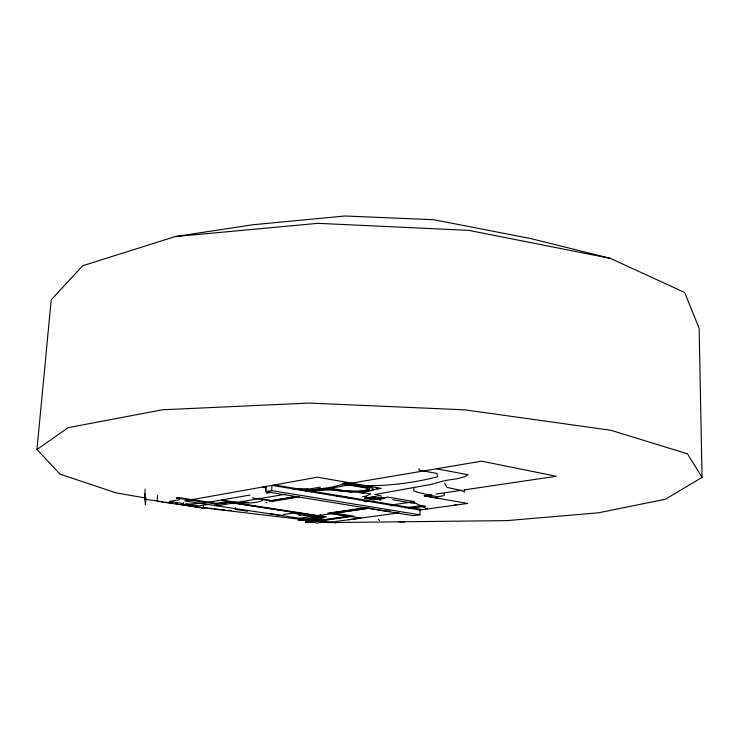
<?xml version="1.0" encoding="UTF-8"?>
<svg xmlns="http://www.w3.org/2000/svg" width="739" height="739" viewBox="0 0 739 739"><rect width="100%" height="100%" fill="white"/><g stroke="black" fill="none" stroke-linecap="round" stroke-linejoin="round"><path stroke-width="1.11" d="M350.933 498.243L351.856 498.086L349.75 498.058L350.933 498.243L350.951 497.476M464.637 489.717L464.582 491.98L461.395 490.53L446.864 487.361L444.666 483.361M444.231 493.384L444.176 495.592L437.488 496.793L418.477 492.543L413.812 490.825L413.923 487.491M418.939 468.738L418.893 470.096L436.934 473.459L437.627 476.812C409.147 483.906 379.218 487.38 349.843 484.775M419.881 514.834L420.029 509.975L271.97 485.357L271.675 490.604L265.791 491.629L265.772 486.465L265.791 491.629L413.378 515.693L419.881 514.834L271.675 490.604M366.239 501.947L366.276 501.024L364.124 501.347M348.725 498.529L348.771 497.606M336.679 496.525L336.725 495.601M319.885 514.944L320.828 515.48L320.615 515.055M235.288 507.739L235.187 509.383L247.547 511.24M203.484 505.568L203.317 508.09L157.13 501.227L157.573 495.472M183.466 502.649L183.327 504.534L203.668 503.083L249.994 495.056M145.167 489.052L144.548 497.014L145.444 504.635L145.98 497.772M145.287 493.763L144.862 499.204L163.199 501.864M262.65 499.536L262.557 500.543C249.662 505.402 234.919 501.827 221.58 500.192M145.324 497.984L116.115 492.876L59.97 474.124L36.95 449.534L51.213 299.775L82.777 265.707L175.3 236.563L252.673 224.758L344.928 216L433.885 219.732L530.833 238.586L610.257 258.336L684.674 292.496L699.14 328.282L702.05 477.376L665.303 499.259L598.507 512.792L507.037 520.616L328.024 522.602L317.77 521.383M337.39 495.222L337.224 495.98L338.139 495.814M319.608 492.257L319.442 493.015L320.347 492.848M36.95 449.534L68.173 427.659L162.469 409.785L309.179 403.06L464.942 409.849L610.931 430.292L687.436 453.783L702.05 477.376M349.806 484.793L320.523 490.04L300.33 489.846M179.595 499.638L169.407 501.485L183.263 503.555M303.609 490.28L302.343 490.271M266.409 493.153L271.61 492.257M291.896 488.756L307.997 488.793M207.641 504.441L199.031 505.91L185.461 503.887M222.051 503.241L228.24 502.187L323.784 516.875L307.96 519.129M300.256 490.41C314.278 490.336 328.301 486.641 342.12 490.428C350.692 490.714 359.911 492.627 368.114 489.43L367.117 488.23L344.088 484.165L347.228 483.639L372.816 488.109L373.518 489.892C363.274 493.818 351.847 491.749 341.159 491.343C329.446 488.775 317.41 490.742 305.521 491.278M301.503 490.354L320.449 487.121M342.443 483.389L348.245 482.401M216.823 505.818L285.162 494.299M307.812 490.484L330.739 487.38L339.866 485.08L481.597 461.182L556.282 476.258L463.815 489.957M296.441 496.451L271.638 500.534L261.782 499.315M298.205 496.322L270.844 500.83L252.35 497.91M299.498 496.941L272.109 501.43L269.079 500.959M362.683 496.737L365.685 496.266M366.96 497.781L374.664 496.626L384.899 498.363L377.777 499.398M366.387 498.077L364.623 498.354L373.666 499.86L375.43 499.592M375.911 497.467L373.093 497.901L374.987 497.513L372.068 497.014M364.429 501.448L368.632 500.802M283.111 514.63L292.709 513.189L300.653 514.409L298.279 514.76L315.673 516.709L310.814 517.402L320.375 518.861L315.535 519.545M438.033 498.262L424.223 495.832L431.752 494.714M436.056 494.077L461.792 490.271M299.757 514.732L300.579 514.612M299.203 514.898L300.856 514.658L299.923 514.51M303.692 515.582L306.269 515.48M304.791 515.508L305.623 515.379M365.306 507.721L327.811 513.18L347.829 516.302L305.447 522.242L308.015 522.63L354.166 516.182L334.536 513.115L368.355 508.22L384.308 510.806M366.793 507.85L329.89 513.208L360.928 518.057M299.507 518.288L370.008 508.099M393.277 504.737L414.496 501.67L388.04 497.153L375.403 498.659L364.355 496.793L370.867 493.957L359.422 492.276L381.296 488.34L317.594 477.2L184.713 500.968L328.024 522.593L399.152 512.838M401.517 506.575L400.954 506.649L402.201 506.686M314.611 520.099L306.075 521.3L306.011 522.501L349.99 516.349M308.532 521.364L311.738 520.912M405.101 507.896L421.747 505.559L425.627 506.215L408.972 508.534M390.829 505.836L395.06 505.245M408.436 508.173L411.429 507.758M390.016 511.185L385.278 510.963M360.226 518.187L348.762 519.766M323.802 522.113L317.373 523L311.867 522.168M454.513 504.949L456.748 504.645M419.189 510.095L467.658 503.453L424.223 495.832M175.3 236.563L317.918 223.326L468.794 230.365L610.257 258.336M248.757 502.446L240.923 502.187M273.125 501.411L271.813 501.458L272.515 501.679M398.774 521.826L404.501 522.067M359.625 492.765L363.967 493.042M230.947 501.92L225.589 501.264M234.318 502.16L236.563 502.317M211.881 508.598L199.271 507.333L310.925 520.579M214.171 508.829L218.762 509.291M221.053 509.522L224.49 509.864M229.081 510.326L231.372 510.557M313.207 520.847L315.488 521.115M266.446 502.483L266.936 502.594L266.012 502.594M349.224 491.86L351.976 492.22M180.205 504.367L183.466 504.839M185.637 505.153L193.239 506.252M165.462 502.197L173.397 503.37M175.67 503.702L177.933 504.035M309.484 518.87L336.125 522.907M269.643 513.697L281.799 515.536M321.456 518.852L323.405 519.147M319.719 518.889L321.659 519.184M216.933 504.118L176.279 497.929L178.441 497.532L216.499 503.324L226.965 501.532L326.333 516.829L300.246 520.542L298.279 520.247L322.555 516.783L229.256 502.354L217.977 504.275L214.292 503.702M262.659 487.019L266.077 487.583M274.437 484.913L422.606 509.624M340.753 496.266L342.767 496.599M344.771 496.931L346.767 497.273M367.948 497.67L378.165 499.379M374.405 498.917L376.761 499.305M329.206 488.608C342.434 490.678 356.503 493.356 369.592 489.412L369.306 488.073L351.265 484.923M392.649 499.758L414.616 503.481M379.44 499.869L380.991 500.137M181.267 504.275L183.521 504.663M185.766 505.06L198.126 507.222M436.657 468.849L468.101 474.724L464.397 476.831L457.238 478.715L445.645 480.442L430.467 484.544L374.867 494.493L381.592 496.128M376.271 488.248L378.082 488.701M414.006 502.418L427.327 508.986M378.405 519.425L379.652 520.589M311.054 491.509L311.821 491.638L311.054 491.509M329.021 494.502L329.77 494.622L329.021 494.502M359.052 499.499L359.773 499.619L359.052 499.499"/></g></svg>
